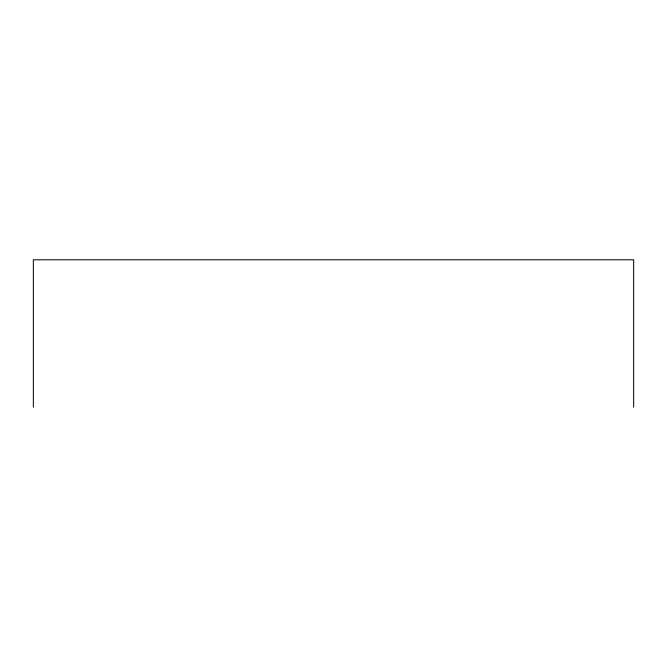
<?xml version="1.0" encoding="UTF-8"?>
<svg xmlns="http://www.w3.org/2000/svg" width="667" height="667" viewBox="0 0 667 667"><rect width="100%" height="100%" fill="white"/><g stroke="black" fill="none" stroke-linecap="round" stroke-linejoin="round"><path stroke-width="1" d="M633.65 407.195L633.65 259.805L33.35 259.805L33.35 407.195"/></g></svg>
